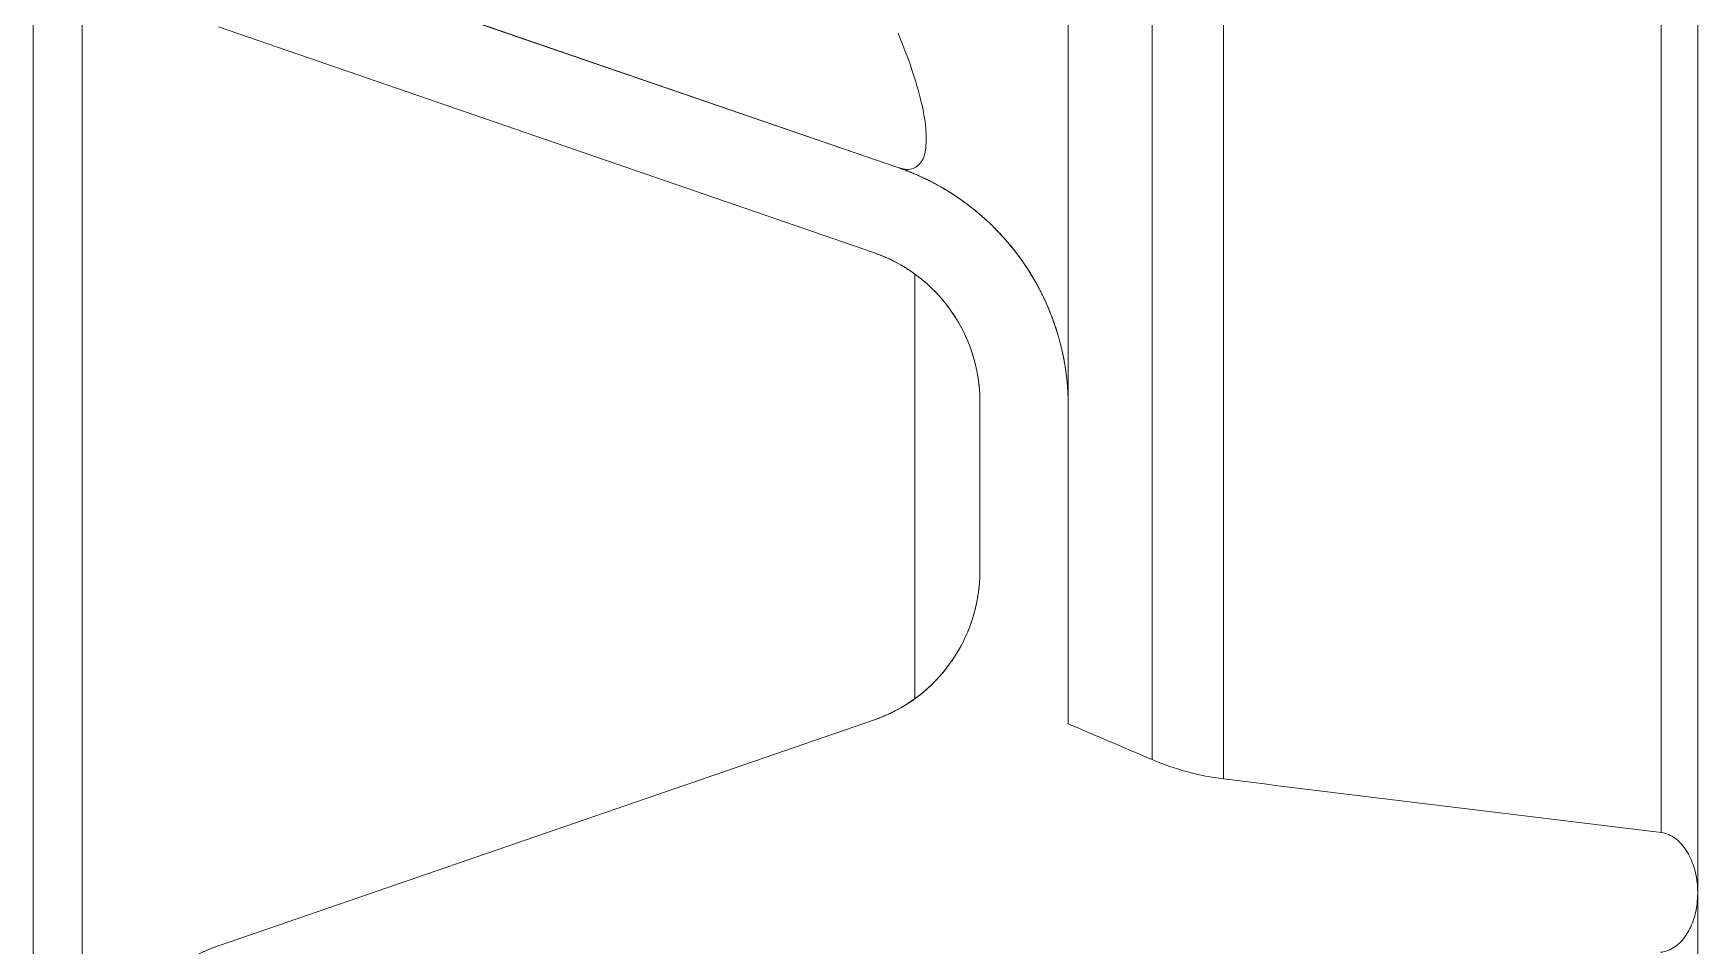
# Model space of a CAD drawing. Header units: millimetres. Extents: x 5536 to 6151, y 463 to 893.
# Drawn here: x 5579.86 to 5600.96, y 610.09 to 621.65 of the extents above; entities that cross this region are included whole.
import ezdxf

# ---------------------------------------------------------------- set-up
doc = ezdxf.new("R2010")
doc.units = ezdxf.units.MM
doc.header["$LTSCALE"] = 0.2
doc.layers.get('0').update_dxf_attribs({"lineweight": 18})

msp = doc.modelspace()

# ---------------------------------------------------------------- linework, layer by layer
for p, q in [((5600.963, 600.02), (5600.963, 662.407)), ((5600.501, 611.521), (5600.501, 657.155)), ((5594.949, 656.492), (5594.949, 612.202)), ((5594.047, 656.381), (5594.047, 612.446)), ((5579.863, 570.096), (5579.863, 645.34)), ((5592.983, 612.901), (5592.983, 642.308)), ((5579.863, 551.024), (5579.863, 640.662)), ((5580.482, 640.662), (5580.482, 570.825)), ((5592.983, 638.394), (5592.983, 616.927)), ((5590.824, 619.952), (5582.522, 622.811)), ((5582.522, 622.811), (5590.824, 619.952)), ((5590.824, 619.952), (5582.522, 622.811)), ((5590.514, 618.875), (5582.212, 621.734)), ((5582.212, 621.734), (5590.514, 618.875)), ((5591.036, 613.219), (5591.036, 618.602)), ((5591.863, 616.984), (5591.863, 614.837)), ((5591.863, 616.984), (5591.863, 614.837)), ((5591.863, 614.837), (5591.863, 616.984)), ((5592.983, 612.901), (5592.983, 616.927)), ((5592.983, 612.901), (5592.983, 614.894)), ((5590.514, 612.946), (5582.212, 610.087)), ((5590.514, 612.946), (5582.212, 610.087))]:
    msp.add_line(p, q)
for centre, radius, start, end in [((5589.783, 616.927), 3.2, 0, 71), ((5589.783, 616.927), 3.2, 0, 71), ((5589.863, 616.984), 2, 0, 71), ((5589.863, 616.984), 2, 359.9986, 70.9996), ((5589.863, 614.837), 2, 289, 0), ((5589.863, 614.837), 2, 289, 0), ((5589.863, 614.837), 2, 289.0004, 324.501), ((5693.168, 846.22), 253.919, 246.76179, 247.023), ((5693.168, 846.22), 253.919, 246.76179, 247.023), ((5917.408, 3218.931), 2626.598, 262.948202, 263.070205), ((5917.408, 3218.931), 2626.598, 262.948202, 263.070205)]:
    msp.add_arc(centre, radius, start, end)
for points, knots in [([(5590.825, 621.654), (5590.889, 621.502), (5591, 621.215), (5591.119, 620.813), (5591.182, 620.48), (5591.188, 620.222), (5591.144, 620.024), (5590.997, 619.909), (5590.88, 619.933), (5590.824, 619.952)], [0, 0, 0, 0, 23973.328154, 44438.449145, 60682.425858, 72899.211554, 81828.691296, 88896.914522, 97468.610755, 97468.610755, 97468.610755, 97468.610755]), ([(5592.983, 616.927), (5592.983, 616.936), (5592.983, 616.956), (5592.982, 616.985), (5592.982, 617.014), (5592.981, 617.044), (5592.979, 617.073), (5592.978, 617.102), (5592.976, 617.132), (5592.974, 617.162), (5592.972, 617.191), (5592.969, 617.221), (5592.966, 617.251), (5592.963, 617.28), (5592.96, 617.31), (5592.956, 617.34), (5592.952, 617.37), (5592.948, 617.4), (5592.943, 617.43), (5592.938, 617.46), (5592.933, 617.49), (5592.927, 617.52), (5592.921, 617.55), (5592.915, 617.58), (5592.909, 617.61), (5592.902, 617.64), (5592.895, 617.67), (5592.888, 617.7), (5592.88, 617.73), (5592.872, 617.76), (5592.864, 617.79), (5592.856, 617.819), (5592.847, 617.849), (5592.838, 617.879), (5592.828, 617.909), (5592.819, 617.939), (5592.808, 617.968), (5592.798, 617.998), (5592.787, 618.027), (5592.776, 618.057), (5592.765, 618.086), (5592.754, 618.116), (5592.742, 618.145), (5592.73, 618.174), (5592.717, 618.203), (5592.704, 618.232), (5592.691, 618.261), (5592.678, 618.29), (5592.664, 618.319), (5592.65, 618.347), (5592.636, 618.376), (5592.621, 618.404), (5592.607, 618.432), (5592.591, 618.46), (5592.576, 618.488), (5592.56, 618.516), (5592.544, 618.543), (5592.528, 618.571), (5592.511, 618.598), (5592.495, 618.625), (5592.478, 618.653), (5592.46, 618.679), (5592.442, 618.706), (5592.425, 618.733), (5592.406, 618.759), (5592.388, 618.785), (5592.369, 618.811), (5592.35, 618.837), (5592.331, 618.862), (5592.311, 618.888), (5592.292, 618.913), (5592.272, 618.938), (5592.252, 618.963), (5592.231, 618.987), (5592.21, 619.012), (5592.189, 619.036), (5592.168, 619.06), (5592.147, 619.083), (5592.125, 619.107), (5592.103, 619.13), (5592.081, 619.153), (5592.059, 619.176), (5592.037, 619.198), (5592.014, 619.22), (5591.991, 619.243), (5591.968, 619.264), (5591.945, 619.286), (5591.921, 619.307), (5591.898, 619.328), (5591.874, 619.349), (5591.85, 619.369), (5591.826, 619.39), (5591.802, 619.41), (5591.777, 619.429), (5591.753, 619.449), (5591.728, 619.468), (5591.703, 619.487), (5591.678, 619.505), (5591.653, 619.524), (5591.627, 619.542), (5591.602, 619.56), (5591.576, 619.577), (5591.55, 619.594), (5591.524, 619.611), (5591.499, 619.628), (5591.472, 619.644), (5591.446, 619.66), (5591.42, 619.676), (5591.394, 619.692), (5591.367, 619.707), (5591.341, 619.722), (5591.314, 619.737), (5591.287, 619.751), (5591.26, 619.765), (5591.233, 619.779), (5591.206, 619.793), (5591.179, 619.806), (5591.152, 619.819), (5591.125, 619.832), (5591.098, 619.844), (5591.071, 619.856), (5591.044, 619.868), (5591.016, 619.879), (5590.989, 619.891), (5590.962, 619.902), (5590.934, 619.912), (5590.907, 619.923), (5590.879, 619.933), (5590.852, 619.943), (5590.834, 619.949), (5590.824, 619.952)], [0, 0, 0, 0, 12083.194302, 24201.084074, 36353.313702, 48539.519762, 60759.331116, 73012.368938, 85298.246602, 97616.569883, 109966.936897, 122348.938096, 134762.156411, 147206.167137, 159680.538138, 172184.829786, 184718.595109, 197281.379716, 209872.721944, 222492.152995, 235139.19679, 247813.370264, 260514.183253, 273241.1388, 285993.73302, 298771.455301, 311573.788367, 324400.208385, 337250.185116, 350123.181943, 363018.655987, 375936.058212, 388874.833709, 401834.42155, 414814.255131, 427813.76216, 440832.364857, 453869.480124, 466924.519664, 479996.889999, 493085.99281, 506191.225009, 519311.978841, 532447.642118, 545597.59835, 558761.22689, 571937.903112, 585126.998665, 598327.881488, 611539.91611, 624762.463749, 637994.882523, 651236.527712, 664486.751784, 677744.904702, 691010.33406, 704282.38534, 717560.401979, 730843.72565, 744131.696436, 757423.653122, 770718.933154, 784016.873104, 797316.808641, 810618.074966, 823920.006753, 837221.938534, 850523.204824, 863823.140376, 877121.080299, 890416.360329, 903708.317027, 916996.287828, 930279.611487, 943557.628127, 956829.679403, 970095.108775, 983353.261726, 996603.485763, 1009845.130959, 1023077.549731, 1036300.097363, 1049512.131978, 1062713.014811, 1075902.110343, 1089078.786592, 1102242.415125, 1115392.371341, 1128528.034647, 1141648.788474, 1154754.02066, 1167843.123461, 1180915.493815, 1193970.533349, 1207007.648623, 1220026.251316, 1233025.758352, 1246005.591907, 1258965.179757, 1271903.955244, 1284821.357509, 1297716.831516, 1310589.828365, 1323439.805078, 1336266.225135, 1349068.558185, 1361846.280478, 1374598.874683, 1387325.830205, 1400026.643236, 1412700.816671, 1425347.860459, 1437967.291502, 1450558.633768, 1463121.418379, 1475655.183699, 1488159.475347, 1500633.846346, 1513077.857078, 1525491.075355, 1537873.076586, 1550223.443612, 1562541.766874, 1574827.644539, 1587080.68234, 1599300.493714, 1611486.699768, 1623638.929396, 1635756.819163, 1647840.013492, 1647840.013492, 1647840.013492, 1647840.013492]), ([(5591.863, 616.984), (5591.863, 616.99), (5591.863, 617.002), (5591.862, 617.02), (5591.862, 617.039), (5591.861, 617.057), (5591.861, 617.075), (5591.86, 617.094), (5591.859, 617.112), (5591.857, 617.131), (5591.856, 617.149), (5591.854, 617.168), (5591.852, 617.186), (5591.85, 617.205), (5591.848, 617.223), (5591.846, 617.242), (5591.843, 617.261), (5591.841, 617.279), (5591.838, 617.298), (5591.835, 617.317), (5591.832, 617.336), (5591.828, 617.354), (5591.824, 617.373), (5591.821, 617.392), (5591.817, 617.411), (5591.812, 617.429), (5591.808, 617.448), (5591.803, 617.467), (5591.799, 617.486), (5591.794, 617.504), (5591.789, 617.523), (5591.783, 617.542), (5591.778, 617.56), (5591.772, 617.579), (5591.766, 617.598), (5591.76, 617.616), (5591.754, 617.635), (5591.747, 617.653), (5591.741, 617.672), (5591.734, 617.69), (5591.727, 617.709), (5591.72, 617.727), (5591.712, 617.745), (5591.704, 617.763), (5591.697, 617.782), (5591.689, 617.8), (5591.681, 617.818), (5591.672, 617.836), (5591.664, 617.854), (5591.655, 617.872), (5591.646, 617.889), (5591.637, 617.907), (5591.628, 617.925), (5591.618, 617.942), (5591.609, 617.96), (5591.599, 617.977), (5591.589, 617.994), (5591.579, 618.011), (5591.568, 618.029), (5591.558, 618.046), (5591.547, 618.062), (5591.536, 618.079), (5591.525, 618.096), (5591.514, 618.112), (5591.502, 618.129), (5591.491, 618.145), (5591.479, 618.161), (5591.467, 618.178), (5591.455, 618.194), (5591.443, 618.209), (5591.431, 618.225), (5591.418, 618.241), (5591.406, 618.256), (5591.393, 618.272), (5591.38, 618.287), (5591.367, 618.302), (5591.354, 618.317), (5591.34, 618.332), (5591.327, 618.346), (5591.313, 618.361), (5591.299, 618.375), (5591.285, 618.389), (5591.271, 618.403), (5591.257, 618.417), (5591.243, 618.431), (5591.229, 618.445), (5591.214, 618.458), (5591.199, 618.472), (5591.185, 618.485), (5591.17, 618.498), (5591.155, 618.51), (5591.14, 618.523), (5591.125, 618.536), (5591.109, 618.548), (5591.094, 618.56), (5591.078, 618.572), (5591.063, 618.584), (5591.047, 618.595), (5591.031, 618.607), (5591.015, 618.618), (5591, 618.629), (5590.984, 618.64), (5590.967, 618.651), (5590.951, 618.662), (5590.935, 618.672), (5590.919, 618.682), (5590.902, 618.692), (5590.886, 618.702), (5590.869, 618.712), (5590.853, 618.722), (5590.836, 618.731), (5590.82, 618.74), (5590.803, 618.749), (5590.786, 618.758), (5590.769, 618.767), (5590.753, 618.775), (5590.736, 618.783), (5590.719, 618.791), (5590.702, 618.799), (5590.685, 618.807), (5590.668, 618.815), (5590.651, 618.822), (5590.634, 618.829), (5590.617, 618.836), (5590.6, 618.843), (5590.582, 618.85), (5590.565, 618.856), (5590.548, 618.863), (5590.531, 618.869), (5590.52, 618.873), (5590.514, 618.875)], [0, 0, 0, 0, 12082.120296, 24198.933003, 36350.082496, 48535.205412, 60753.930625, 73005.879284, 85290.66496, 97607.893296, 109957.16259, 122338.063222, 134750.178187, 147193.082823, 159666.345037, 172169.525267, 184702.176543, 197263.84448, 209854.06756, 222472.376971, 235118.296632, 247791.343549, 260491.027644, 273216.852003, 285968.312679, 298744.899217, 311546.094373, 324371.374299, 337220.208895, 350092.06151, 362986.389339, 375902.643461, 388840.268844, 401798.704796, 414777.384697, 427775.736209, 440793.181831, 453829.138269, 466883.017455, 479954.225849, 493042.165225, 506146.232564, 519265.820159, 532400.315931, 545549.103313, 558711.56179, 571887.066838, 585074.990069, 598274.699567, 611485.55979, 624706.932145, 637938.174809, 651178.643016, 664427.689369, 677684.663878, 690948.914121, 704219.785729, 717496.62213, 730778.765151, 744065.554869, 757356.330076, 770650.42837, 783947.186344, 797245.939719, 810546.023745, 823846.773181, 837147.522687, 850447.606684, 863746.360091, 877043.11801, 890337.216353, 903627.991555, 916914.781299, 930196.924254, 943473.760718, 956744.632252, 970008.882577, 983265.85706, 996514.903399, 1009755.371607, 1022986.614214, 1036207.986592, 1049418.846824, 1062618.556299, 1075806.47954, 1088981.984631, 1102144.443113, 1115293.230486, 1128427.726262, 1141547.313832, 1154651.381203, 1167739.320577, 1180810.529009, 1193864.408148, 1206900.364616, 1219917.810217, 1232916.161782, 1245894.841627, 1258853.277561, 1271790.902994, 1284707.157046, 1297601.484913, 1310473.337529, 1323322.172108, 1336147.452071, 1348948.647199, 1361725.23373, 1374476.694456, 1387202.518733, 1399902.202884, 1412575.249805, 1425221.16946, 1437839.478831, 1450429.701924, 1462991.369864, 1475524.021151, 1488027.201383, 1500500.463614, 1512943.368257, 1525355.483158, 1537736.383854, 1550085.653069, 1562402.881486, 1574687.667123, 1586939.615822, 1599158.341052, 1611343.463898, 1623494.613395, 1635611.426074, 1647693.54639, 1647693.54639, 1647693.54639, 1647693.54639]), ([(5590.514, 612.946), (5590.52, 612.948), (5590.531, 612.952), (5590.548, 612.958), (5590.565, 612.964), (5590.582, 612.971), (5590.6, 612.978), (5590.617, 612.985), (5590.634, 612.992), (5590.651, 612.999), (5590.668, 613.006), (5590.685, 613.014), (5590.702, 613.022), (5590.719, 613.029), (5590.736, 613.038), (5590.753, 613.046), (5590.769, 613.054), (5590.786, 613.063), (5590.803, 613.072), (5590.82, 613.081), (5590.836, 613.09), (5590.853, 613.099), (5590.869, 613.109), (5590.886, 613.119), (5590.902, 613.128), (5590.919, 613.139), (5590.935, 613.149), (5590.951, 613.159), (5590.967, 613.17), (5590.984, 613.181), (5591, 613.192), (5591.015, 613.203), (5591.031, 613.214), (5591.047, 613.225), (5591.063, 613.237), (5591.078, 613.249), (5591.094, 613.261), (5591.109, 613.273), (5591.125, 613.285), (5591.14, 613.298), (5591.155, 613.31), (5591.17, 613.323), (5591.185, 613.336), (5591.199, 613.349), (5591.214, 613.363), (5591.229, 613.376), (5591.243, 613.39), (5591.257, 613.403), (5591.271, 613.417), (5591.285, 613.431), (5591.299, 613.446), (5591.313, 613.46), (5591.327, 613.475), (5591.34, 613.489), (5591.354, 613.504), (5591.367, 613.519), (5591.38, 613.534), (5591.393, 613.549), (5591.406, 613.565), (5591.418, 613.58), (5591.431, 613.596), (5591.443, 613.611), (5591.455, 613.627), (5591.467, 613.643), (5591.479, 613.659), (5591.491, 613.676), (5591.502, 613.692), (5591.514, 613.708), (5591.525, 613.725), (5591.536, 613.742), (5591.547, 613.758), (5591.558, 613.775), (5591.568, 613.792), (5591.579, 613.809), (5591.589, 613.827), (5591.599, 613.844), (5591.609, 613.861), (5591.618, 613.879), (5591.628, 613.896), (5591.637, 613.914), (5591.646, 613.932), (5591.655, 613.949), (5591.664, 613.967), (5591.672, 613.985), (5591.681, 614.003), (5591.689, 614.021), (5591.697, 614.039), (5591.704, 614.057), (5591.712, 614.076), (5591.72, 614.094), (5591.727, 614.112), (5591.734, 614.131), (5591.741, 614.149), (5591.747, 614.168), (5591.754, 614.186), (5591.76, 614.205), (5591.766, 614.223), (5591.772, 614.242), (5591.778, 614.26), (5591.783, 614.279), (5591.789, 614.298), (5591.794, 614.316), (5591.799, 614.335), (5591.803, 614.354), (5591.808, 614.373), (5591.812, 614.391), (5591.817, 614.41), (5591.821, 614.429), (5591.824, 614.448), (5591.828, 614.466), (5591.832, 614.485), (5591.835, 614.504), (5591.838, 614.523), (5591.841, 614.541), (5591.843, 614.56), (5591.846, 614.579), (5591.848, 614.597), (5591.85, 614.616), (5591.852, 614.635), (5591.854, 614.653), (5591.856, 614.672), (5591.857, 614.69), (5591.859, 614.709), (5591.86, 614.727), (5591.861, 614.746), (5591.861, 614.764), (5591.862, 614.782), (5591.862, 614.801), (5591.863, 614.819), (5591.863, 614.831), (5591.863, 614.837)], [0, 0, 0, 0, 12085.460683, 24205.623342, 36360.132267, 48548.623958, 60770.727322, 73026.063341, 85314.245376, 97634.87916, 109987.562602, 122371.886269, 134787.432771, 147233.777528, 159710.488265, 172217.125276, 184753.241488, 197318.382407, 209912.086343, 222533.884322, 235183.300187, 247859.850882, 260563.046105, 273292.388715, 286047.374897, 298827.49376, 311632.228059, 324461.053851, 337313.440808, 350188.85213, 363086.744879, 376006.569912, 388947.772235, 401909.790853, 414892.058937, 427894.004182, 440915.048741, 453954.609243, 467012.097413, 480086.919667, 493178.477531, 506286.167766, 519409.382576, 532547.509627, 545699.932271, 558866.029803, 572045.177551, 585236.746882, 598440.105706, 611654.61837, 624879.646086, 638114.546759, 651358.675634, 664611.384913, 677872.024626, 691139.942094, 704414.482702, 717694.989787, 730980.804882, 744271.26805, 757565.717778, 770863.491565, 784163.925665, 797466.355804, 810770.116953, 824074.543689, 837378.970409, 850682.731535, 863985.161641, 877285.595795, 890583.369534, 903877.819323, 917168.282408, 930454.097569, 943734.6047, 957009.145274, 970277.062767, 983537.702456, 996790.41174, 1010034.540564, 1023269.441295, 1036494.468988, 1049708.981644, 1062912.34049, 1076103.909811, 1089283.057517, 1102449.155105, 1115601.577756, 1128739.704787, 1141862.919579, 1154970.609825, 1168062.16771, 1181136.989926, 1194194.478081, 1207234.038657, 1220255.083174, 1233257.028428, 1246239.296506, 1259201.315102, 1272142.517438, 1285062.342542, 1297960.235226, 1310835.646547, 1323688.033485, 1336516.859305, 1349321.593567, 1362101.712472, 1374856.698634, 1387586.041261, 1400289.236462, 1412965.78712, 1425615.203088, 1438237.001042, 1450830.704965, 1463395.845849, 1475931.962052, 1488438.59906, 1500915.309781, 1513361.654596, 1525777.201096, 1538161.524699, 1550514.208219, 1562834.841989, 1575123.023997, 1587378.360042, 1599600.463389, 1611788.95515, 1623943.464028, 1636063.626693, 1648149.087356, 1648149.087356, 1648149.087356, 1648149.087356]), ([(5594.949, 612.202), (5594.797, 612.221), (5594.49, 612.281), (5594.194, 612.384), (5594.047, 612.446)], [0, 0, 0, 0, 16278.058066, 33170.573248, 33170.573248, 33170.573248, 33170.573248]), ([(5594.949, 612.202), (5594.797, 612.221), (5594.49, 612.281), (5594.194, 612.384), (5594.047, 612.446)], [0, 0, 0, 0, 16278.058066, 33170.573248, 33170.573248, 33170.573248, 33170.573248]), ([(5600.492, 610.004), (5600.556, 610.01), (5600.683, 610.062), (5600.821, 610.212), (5600.914, 610.404), (5600.963, 610.625), (5600.966, 610.86), (5600.922, 611.09), (5600.83, 611.296), (5600.691, 611.456), (5600.563, 611.514), (5600.501, 611.521)], [0, 0, 0, 0, 12234.382961, 25063.864789, 38471.065457, 53034.140467, 68272.249237, 83366.808659, 97791.46847, 111206.148979, 123410.333495, 123410.333495, 123410.333495, 123410.333495]), ([(5600.963, 610.756), (5600.963, 610.791), (5600.958, 610.904), (5600.922, 611.09), (5600.83, 611.296), (5600.691, 611.456), (5600.563, 611.514), (5600.501, 611.521)], [0, 0, 0, 0, 7763.2657, 25358.417639, 42172.693166, 57809.674359, 72035.626562, 72035.626562, 72035.626562, 72035.626562]), ([(5600.492, 610.004), (5600.556, 610.01), (5600.683, 610.062), (5600.821, 610.212), (5600.914, 610.404), (5600.956, 610.591), (5600.963, 610.712), (5600.963, 610.756)], [0, 0, 0, 0, 14300.04164, 29295.658906, 44966.537318, 61988.448411, 72038.576438, 72038.576438, 72038.576438, 72038.576438]), ([(5580.863, 608.196), (5580.863, 608.202), (5580.863, 608.214), (5580.863, 608.233), (5580.863, 608.251), (5580.864, 608.269), (5580.865, 608.288), (5580.866, 608.306), (5580.867, 608.324), (5580.868, 608.343), (5580.869, 608.361), (5580.871, 608.38), (5580.873, 608.399), (5580.875, 608.417), (5580.877, 608.436), (5580.879, 608.455), (5580.882, 608.473), (5580.885, 608.492), (5580.887, 608.511), (5580.891, 608.529), (5580.894, 608.548), (5580.897, 608.567), (5580.901, 608.586), (5580.905, 608.604), (5580.909, 608.623), (5580.913, 608.642), (5580.917, 608.661), (5580.922, 608.679), (5580.927, 608.698), (5580.932, 608.717), (5580.937, 608.735), (5580.942, 608.754), (5580.948, 608.773), (5580.953, 608.791), (5580.959, 608.81), (5580.965, 608.829), (5580.972, 608.847), (5580.978, 608.866), (5580.985, 608.884), (5580.992, 608.903), (5580.999, 608.921), (5581.006, 608.939), (5581.013, 608.958), (5581.021, 608.976), (5581.029, 608.994), (5581.037, 609.012), (5581.045, 609.03), (5581.053, 609.048), (5581.062, 609.066), (5581.07, 609.084), (5581.079, 609.102), (5581.088, 609.119), (5581.098, 609.137), (5581.107, 609.155), (5581.117, 609.172), (5581.127, 609.189), (5581.137, 609.207), (5581.147, 609.224), (5581.157, 609.241), (5581.168, 609.258), (5581.178, 609.275), (5581.189, 609.292), (5581.2, 609.308), (5581.211, 609.325), (5581.223, 609.341), (5581.234, 609.358), (5581.246, 609.374), (5581.258, 609.39), (5581.27, 609.406), (5581.282, 609.422), (5581.294, 609.438), (5581.307, 609.453), (5581.32, 609.469), (5581.332, 609.484), (5581.345, 609.499), (5581.358, 609.514), (5581.372, 609.529), (5581.385, 609.544), (5581.399, 609.559), (5581.412, 609.573), (5581.426, 609.588), (5581.44, 609.602), (5581.454, 609.616), (5581.468, 609.63), (5581.482, 609.644), (5581.497, 609.657), (5581.511, 609.671), (5581.526, 609.684), (5581.541, 609.697), (5581.556, 609.71), (5581.571, 609.723), (5581.586, 609.735), (5581.601, 609.748), (5581.616, 609.76), (5581.631, 609.772), (5581.647, 609.784), (5581.663, 609.796), (5581.678, 609.808), (5581.694, 609.819), (5581.71, 609.831), (5581.726, 609.842), (5581.742, 609.853), (5581.758, 609.863), (5581.774, 609.874), (5581.79, 609.884), (5581.807, 609.895), (5581.823, 609.905), (5581.839, 609.915), (5581.856, 609.924), (5581.872, 609.934), (5581.889, 609.943), (5581.906, 609.952), (5581.922, 609.961), (5581.939, 609.97), (5581.956, 609.979), (5581.973, 609.987), (5581.99, 609.996), (5582.007, 610.004), (5582.024, 610.012), (5582.041, 610.019), (5582.058, 610.027), (5582.075, 610.034), (5582.092, 610.042), (5582.109, 610.049), (5582.126, 610.056), (5582.143, 610.062), (5582.16, 610.069), (5582.177, 610.075), (5582.194, 610.081), (5582.206, 610.085), (5582.212, 610.087)], [0, 0, 0, 0, 12066.777251, 24168.202858, 36303.921647, 48473.570715, 60676.779409, 72913.169362, 85182.354626, 97483.941421, 109817.528352, 122182.70652, 134579.059381, 147006.162814, 159463.585274, 171950.887757, 184467.623861, 197013.339852, 209587.57465, 222189.860035, 234819.720685, 247476.674153, 260160.230961, 272869.894825, 285605.162478, 298365.524056, 311150.463032, 323959.456227, 336791.974082, 349647.480758, 362525.43414, 375425.285936, 388346.481889, 401288.461948, 414250.660286, 427232.505298, 440233.420024, 453252.822207, 466290.124253, 479344.733586, 492416.052632, 505503.479196, 518606.406234, 531724.222528, 544856.312334, 558002.055849, 571160.829367, 584332.005298, 597514.952529, 610709.036384, 623913.618963, 637128.059256, 650351.713437, 663583.93487, 676824.074358, 690071.480406, 703325.499379, 716585.475569, 729850.751607, 743120.668509, 756394.565769, 769671.781987, 782951.654397, 796233.519767, 809516.714061, 822800.572973, 836084.43181, 849367.626113, 862649.491437, 875929.363888, 889206.580058, 902480.477391, 915750.394242, 929015.670291, 942275.646501, 955529.665444, 968777.071541, 982017.211041, 995249.432455, 1008473.086592, 1021687.526933, 1034892.109489, 1048086.19334, 1061269.140548, 1074440.316488, 1087599.090001, 1100744.833521, 1113876.923341, 1126994.739616, 1140097.666664, 1153185.093223, 1166256.412267, 1179311.021615, 1192348.323676, 1205367.725878, 1218368.640616, 1231350.485617, 1244312.683879, 1257254.663939, 1270175.859924, 1283075.711722, 1295953.665125, 1308809.171764, 1321641.689651, 1334450.682833, 1347235.621766, 1359995.983408, 1372731.251041, 1385440.914893, 1398124.471699, 1410781.42516, 1423411.285861, 1436013.571283, 1448587.806036, 1461133.522014, 1473650.258069, 1486137.560553, 1498594.98303, 1511022.08647, 1523418.439356, 1535783.617499, 1548117.204507, 1560418.791229, 1572687.976482, 1584924.366447, 1597127.575159, 1609297.22422, 1621432.943012, 1633534.36859, 1645601.145862, 1645601.145862, 1645601.145862, 1645601.145862])]:
    msp.add_open_spline(points, degree=3, knots=knots)

doc.saveas('drawing.dxf')
